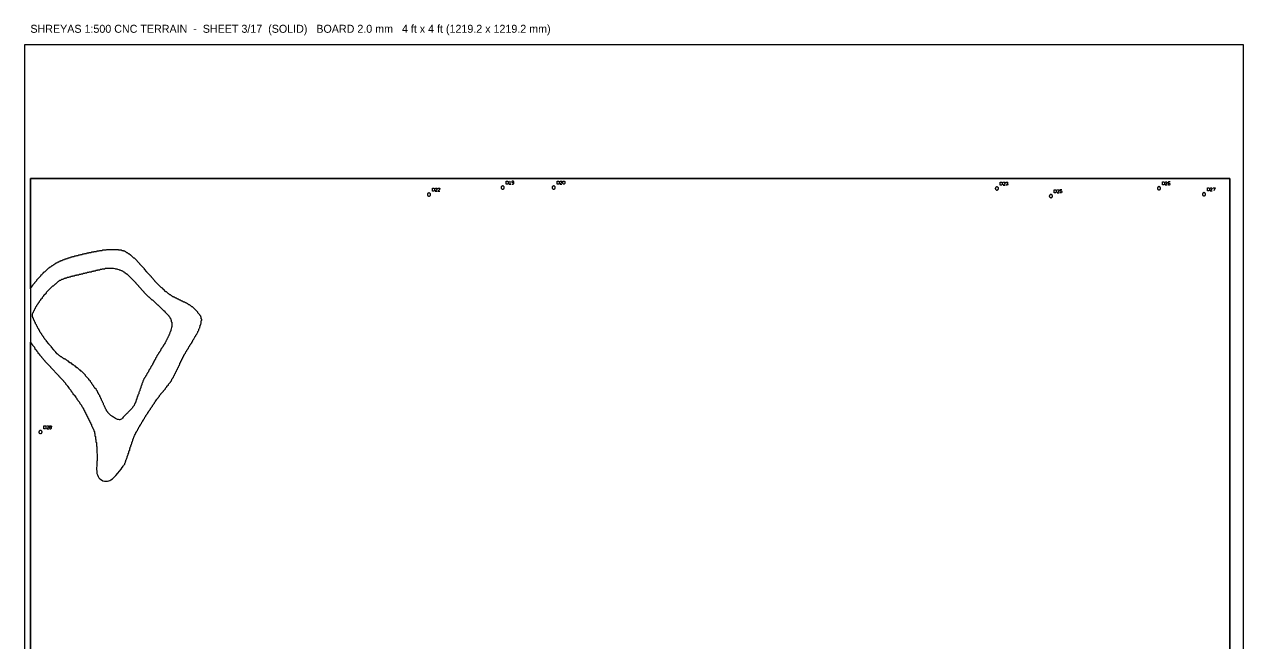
# Model space of a CAD drawing. Header units: millimetres. Extents: x 0 to 1219, y 0 to 1240.
# Drawn here: x 0 to 1219, y 620 to 1240 of the extents above; entities that cross this region are included whole.
import ezdxf

# ---------------------------------------------------------------- set-up
doc = ezdxf.new("R2010")
doc.units = ezdxf.units.MM
for name, color, linetype in [('CUT_DOWEL_3.2', 2, 'Continuous'), ('CUT_INNER', 1, 'Continuous'), ('CUT_OUTER', 1, 'Continuous'), ('ENGRAVE_BLDG_BOX', 5, 'Continuous'), ('ENGRAVE_BLDG_FOOTPRINT', 8, 'Continuous'), ('ENGRAVE_NEXT', 3, 'Continuous'), ('ENGRAVE_TEXT', 2, 'Continuous'), ('NOTES', 7, 'Continuous'), ('SHEET_EDGE', 7, 'Continuous')]:
    doc.layers.add(name, color=color, linetype=linetype)

msp = doc.modelspace()

# ---------------------------------------------------------------- linework, layer by layer
at = {"layer": 'CUT_DOWEL_3.2'}
for points in [[(479.9, 1076.3), (479.9, 1076.5), (479.9, 1076.7), (479.8, 1076.9), (479.7, 1077.1), (479.6, 1077.3), (479.4, 1077.4), (479.3, 1077.6), (479.1, 1077.7), (478.9, 1077.8), (478.7, 1077.8), (478.5, 1077.9), (478.3, 1077.9), (478.1, 1077.9), (477.9, 1077.8), (477.7, 1077.8), (477.5, 1077.7), (477.3, 1077.6), (477.2, 1077.4), (477, 1077.3), (476.9, 1077.1), (476.8, 1076.9), (476.8, 1076.7), (476.7, 1076.5), (476.7, 1076.3), (476.7, 1076.1), (476.8, 1075.9), (476.8, 1075.7), (476.9, 1075.5), (477, 1075.3), (477.2, 1075.2), (477.3, 1075), (477.5, 1074.9), (477.7, 1074.8), (477.9, 1074.8), (478.1, 1074.7), (478.3, 1074.7), (478.5, 1074.7), (478.7, 1074.8), (478.9, 1074.8), (479.1, 1074.9), (479.3, 1075), (479.4, 1075.2), (479.6, 1075.3), (479.7, 1075.5), (479.8, 1075.7), (479.9, 1075.9), (479.9, 1076.1), (479.9, 1076.3)], [(530.9, 1076.3), (530.9, 1076.5), (530.9, 1076.7), (530.8, 1076.9), (530.7, 1077.1), (530.6, 1077.3), (530.4, 1077.4), (530.3, 1077.6), (530.1, 1077.7), (529.9, 1077.8), (529.7, 1077.8), (529.5, 1077.9), (529.3, 1077.9), (529.1, 1077.9), (528.9, 1077.8), (528.7, 1077.8), (528.5, 1077.7), (528.3, 1077.6), (528.2, 1077.4), (528, 1077.3), (527.9, 1077.1), (527.8, 1076.9), (527.8, 1076.7), (527.7, 1076.5), (527.7, 1076.3), (527.7, 1076.1), (527.8, 1075.9), (527.8, 1075.7), (527.9, 1075.5), (528, 1075.3), (528.2, 1075.2), (528.3, 1075), (528.5, 1074.9), (528.7, 1074.8), (528.9, 1074.8), (529.1, 1074.7), (529.3, 1074.7), (529.5, 1074.7), (529.7, 1074.8), (529.9, 1074.8), (530.1, 1074.9), (530.3, 1075), (530.4, 1075.2), (530.6, 1075.3), (530.7, 1075.5), (530.8, 1075.7), (530.9, 1075.9), (530.9, 1076.1), (530.9, 1076.3)], [(974.1, 1075.4), (974.1, 1075.6), (974.1, 1075.8), (974, 1076), (973.9, 1076.2), (973.8, 1076.3), (973.7, 1076.5), (973.5, 1076.6), (973.3, 1076.7), (973.1, 1076.8), (972.9, 1076.9), (972.7, 1076.9), (972.5, 1077), (972.3, 1076.9), (972.1, 1076.9), (971.9, 1076.8), (971.7, 1076.7), (971.6, 1076.6), (971.4, 1076.5), (971.3, 1076.3), (971.1, 1076.2), (971.1, 1076), (971, 1075.8), (970.9, 1075.6), (970.9, 1075.4), (970.9, 1075.2), (971, 1074.9), (971.1, 1074.8), (971.1, 1074.6), (971.3, 1074.4), (971.4, 1074.2), (971.6, 1074.1), (971.7, 1074), (971.9, 1073.9), (972.1, 1073.8), (972.3, 1073.8), (972.5, 1073.8), (972.7, 1073.8), (972.9, 1073.8), (973.1, 1073.9), (973.3, 1074), (973.5, 1074.1), (973.7, 1074.2), (973.8, 1074.4), (973.9, 1074.6), (974, 1074.8), (974.1, 1074.9), (974.1, 1075.2), (974.1, 1075.4)], [(1136.2, 1075.6), (1136.2, 1075.8), (1136.1, 1076), (1136.1, 1076.2), (1136, 1076.4), (1135.8, 1076.5), (1135.7, 1076.7), (1135.5, 1076.8), (1135.4, 1076.9), (1135.2, 1077), (1135, 1077.1), (1134.8, 1077.2), (1134.6, 1077.2), (1134.4, 1077.2), (1134.2, 1077.1), (1134, 1077), (1133.8, 1076.9), (1133.6, 1076.8), (1133.4, 1076.7), (1133.3, 1076.5), (1133.2, 1076.4), (1133.1, 1076.2), (1133, 1076), (1133, 1075.8), (1133, 1075.6), (1133, 1075.4), (1133, 1075.1), (1133.1, 1075), (1133.2, 1074.8), (1133.3, 1074.6), (1133.4, 1074.4), (1133.6, 1074.3), (1133.8, 1074.2), (1134, 1074.1), (1134.2, 1074), (1134.4, 1074), (1134.6, 1074), (1134.8, 1074), (1135, 1074), (1135.2, 1074.1), (1135.4, 1074.2), (1135.5, 1074.3), (1135.7, 1074.4), (1135.8, 1074.6), (1136, 1074.8), (1136.1, 1075), (1136.1, 1075.1), (1136.2, 1075.4), (1136.2, 1075.6)], [(406.2, 1069.3), (406.2, 1069.5), (406.1, 1069.7), (406.1, 1069.9), (406, 1070.1), (405.9, 1070.3), (405.7, 1070.4), (405.6, 1070.6), (405.4, 1070.7), (405.2, 1070.8), (405, 1070.8), (404.8, 1070.9), (404.6, 1070.9), (404.4, 1070.9), (404.2, 1070.8), (404, 1070.8), (403.8, 1070.7), (403.6, 1070.6), (403.5, 1070.4), (403.3, 1070.3), (403.2, 1070.1), (403.1, 1069.9), (403.1, 1069.7), (403, 1069.5), (403, 1069.3), (403, 1069.1), (403.1, 1068.9), (403.1, 1068.7), (403.2, 1068.5), (403.3, 1068.3), (403.5, 1068.2), (403.6, 1068), (403.8, 1067.9), (404, 1067.8), (404.2, 1067.7), (404.4, 1067.7), (404.6, 1067.7), (404.8, 1067.7), (405, 1067.7), (405.2, 1067.8), (405.4, 1067.9), (405.6, 1068), (405.7, 1068.2), (405.9, 1068.3), (406, 1068.5), (406.1, 1068.7), (406.1, 1068.9), (406.2, 1069.1), (406.2, 1069.3)], [(1028.1, 1067.7), (1028.1, 1067.9), (1028.1, 1068.1), (1028, 1068.3), (1027.9, 1068.5), (1027.8, 1068.7), (1027.7, 1068.9), (1027.5, 1069), (1027.3, 1069.1), (1027.1, 1069.2), (1026.9, 1069.3), (1026.7, 1069.3), (1026.5, 1069.3), (1026.3, 1069.3), (1026.1, 1069.3), (1025.9, 1069.2), (1025.7, 1069.1), (1025.6, 1069), (1025.4, 1068.9), (1025.3, 1068.7), (1025.1, 1068.5), (1025.1, 1068.3), (1025, 1068.1), (1024.9, 1067.9), (1024.9, 1067.7), (1024.9, 1067.5), (1025, 1067.3), (1025.1, 1067.1), (1025.1, 1066.9), (1025.3, 1066.8), (1025.4, 1066.6), (1025.6, 1066.5), (1025.7, 1066.3), (1025.9, 1066.3), (1026.1, 1066.2), (1026.3, 1066.1), (1026.5, 1066.1), (1026.7, 1066.1), (1026.9, 1066.2), (1027.1, 1066.3), (1027.3, 1066.3), (1027.5, 1066.5), (1027.7, 1066.6), (1027.8, 1066.8), (1027.9, 1066.9), (1028, 1067.1), (1028.1, 1067.3), (1028.1, 1067.5), (1028.1, 1067.7)], [(1181.2, 1069.6), (1181.2, 1069.8), (1181.1, 1070), (1181.1, 1070.2), (1181, 1070.4), (1180.8, 1070.5), (1180.7, 1070.7), (1180.5, 1070.8), (1180.4, 1070.9), (1180.2, 1071), (1180, 1071.1), (1179.8, 1071.2), (1179.6, 1071.2), (1179.4, 1071.2), (1179.2, 1071.1), (1179, 1071), (1178.8, 1070.9), (1178.6, 1070.8), (1178.4, 1070.7), (1178.3, 1070.5), (1178.2, 1070.4), (1178.1, 1070.2), (1178, 1070), (1178, 1069.8), (1178, 1069.6), (1178, 1069.4), (1178, 1069.1), (1178.1, 1069), (1178.2, 1068.8), (1178.3, 1068.6), (1178.4, 1068.4), (1178.6, 1068.3), (1178.8, 1068.2), (1179, 1068.1), (1179.2, 1068), (1179.4, 1068), (1179.6, 1068), (1179.8, 1068), (1180, 1068), (1180.2, 1068.1), (1180.4, 1068.2), (1180.5, 1068.3), (1180.7, 1068.4), (1180.8, 1068.6), (1181, 1068.8), (1181.1, 1069), (1181.1, 1069.1), (1181.2, 1069.4), (1181.2, 1069.6)], [(17.7, 831.5), (17.7, 831.7), (17.6, 832), (17.6, 832.1), (17.5, 832.3), (17.4, 832.5), (17.2, 832.7), (17.1, 832.8), (16.9, 832.9), (16.7, 833), (16.5, 833.1), (16.3, 833.1), (16.1, 833.1), (15.9, 833.1), (15.7, 833.1), (15.5, 833), (15.3, 832.9), (15.1, 832.8), (15, 832.7), (14.8, 832.5), (14.7, 832.3), (14.6, 832.1), (14.6, 832), (14.5, 831.7), (14.5, 831.5), (14.5, 831.3), (14.6, 831.1), (14.6, 830.9), (14.7, 830.7), (14.8, 830.6), (15, 830.4), (15.1, 830.3), (15.3, 830.2), (15.5, 830.1), (15.7, 830), (15.9, 830), (16.1, 829.9), (16.3, 830), (16.5, 830), (16.7, 830.1), (16.9, 830.2), (17.1, 830.3), (17.2, 830.4), (17.4, 830.6), (17.5, 830.7), (17.6, 830.9), (17.6, 831.1), (17.7, 831.3), (17.7, 831.5)]]:
    msp.add_lwpolyline(points, close=True, dxfattribs=at)
at = {"layer": 'CUT_INNER'}
msp.add_lwpolyline([(94, 844), (93, 844.3), (91, 845.3), (90, 845.8), (89, 846.4), (88.5, 846.7), (87.5, 847.5), (87, 847.9), (86.5, 848.1), (86, 848.5), (83.5, 851), (83.3, 851.5), (82.4, 852.5), (82.3, 853), (81.9, 853.5), (81.7, 854), (81.3, 854.5), (81.2, 855), (80.8, 855.5), (80.7, 856), (80.3, 856.5), (80.1, 857.5), (79.7, 858), (79.6, 858.5), (79.2, 859), (79.1, 860), (78.7, 860.5), (78.6, 861), (78.2, 861.5), (78.1, 862), (77.7, 862.5), (77.6, 863), (77.2, 863.5), (77.1, 864.5), (76.6, 865), (76.5, 865.6), (76.1, 866), (76.1, 866.5), (75.6, 867), (75.6, 868), (74.6, 869), (74.6, 869.5), (74.1, 870), (74.1, 870.5), (73.6, 871), (73.5, 871.5), (73.1, 872), (73, 872.5), (72.1, 873.5), (72, 874.1), (70.6, 875.5), (70.5, 876), (69.6, 877), (69.5, 877.5), (68.6, 878.5), (68.5, 879), (67.6, 880), (67.5, 880.5), (66.1, 882), (66, 882.5), (64.5, 884), (64.5, 884.5), (61, 888), (61, 888.5), (57, 892.5), (56.5, 892.6), (56, 893), (56, 893.5), (55.5, 893.5), (53, 896), (52.5, 896), (51, 897.5), (50.5, 897.5), (49, 899), (48.5, 899), (47, 900.5), (46.5, 900.5), (46, 901), (45.5, 901), (44, 902.5), (43.5, 902.5), (42.5, 903.5), (42, 903.5), (41, 904.5), (40.5, 904.5), (40, 905), (39.5, 905), (38.5, 906), (38, 906), (37, 907), (36.5, 907), (35.5, 908), (35, 908), (33.5, 909.5), (33, 909.6), (32.5, 910), (32.5, 910.5), (32, 910.6), (31.5, 911), (31.5, 911.5), (29.5, 913.5), (29.5, 914), (27, 916.5), (27, 917), (24.5, 919.5), (24.5, 920), (22, 922.5), (22, 923), (20.5, 924.5), (20.5, 925), (19.5, 926), (19.5, 926.5), (18.5, 927.5), (18.5, 928), (17.5, 929), (17.5, 929.5), (16.5, 930.5), (16.5, 931), (15.5, 932), (15.5, 932.5), (15, 933), (15, 933.5), (14.5, 934), (14.5, 934.5), (13.5, 935.5), (13.5, 936), (13, 936.5), (13, 937), (12.5, 937.5), (12.5, 938), (12, 938.5), (12, 939), (11, 940), (11, 941), (10.5, 941.5), (10.5, 942), (10, 942.5), (10, 943), (9.5, 943.5), (9.5, 944.1), (9.1, 944.5), (9, 945.5), (8.6, 946), (8.5, 946.5), (8.1, 947), (8, 948.5), (8.1, 950), (8.5, 950.5), (8.6, 951), (9, 951.5), (9.1, 952), (9.5, 952.5), (9.5, 953), (10, 953.5), (10, 954), (10.5, 954.5), (10.5, 955), (11, 955.5), (11, 956), (11.5, 956.5), (11.5, 957), (12.5, 958), (12.5, 958.5), (13.5, 959.5), (13.5, 960), (14, 960.5), (14, 961), (15, 962), (15, 962.5), (16.5, 964), (16.5, 964.5), (18, 966), (18, 966.5), (19.5, 968), (19.5, 968.5), (22, 971), (22, 971.5), (28.5, 978), (29, 978), (31, 980), (31.5, 980), (34, 982.5), (34.5, 982.5), (35.5, 983.5), (36.5, 983.5), (37.5, 984.5), (38.5, 984.5), (39, 985), (39.5, 985), (40, 985.5), (41, 985.5), (41.5, 986), (42.5, 986), (43, 986.5), (44.5, 986.5), (45, 987), (46, 987), (46.5, 987.5), (48, 987.5), (48.5, 988), (50, 988), (50.5, 988.5), (52, 988.5), (52.5, 989), (54.5, 989), (55, 989.5), (56.5, 989.5), (57, 990), (58.5, 990), (59, 990.5), (60.5, 990.5), (61, 991), (62.5, 991), (63, 991.5), (64.5, 991.5), (65, 992), (67, 992), (67.5, 992.5), (69, 992.5), (69.5, 993), (71, 993), (71.5, 993.5), (73, 993.5), (73.5, 994), (75.5, 994), (76, 994.5), (77.5, 994.5), (78, 995), (80.5, 995), (81, 995.5), (89, 995.5), (90.5, 995.4), (91, 995), (92.5, 994.9), (93, 994.5), (94.5, 994.4), (94.9, 994), (95.5, 993.9), (96, 993.5), (97, 993.4), (97.5, 993), (98, 992.9), (99, 992), (99.5, 992), (100, 991.5), (100.5, 991.4), (102, 990), (102.5, 990), (111.5, 981), (111.5, 980.5), (114, 978), (114, 977.5), (119.5, 972), (119.5, 971.5), (120.5, 970.5), (124, 967), (124.5, 967), (127.5, 964), (128, 964), (133, 959), (133.5, 959), (139.5, 953), (140, 952.9), (140.4, 952.5), (140.5, 952), (144.4, 948), (144.5, 947.5), (145.4, 946.5), (145.4, 946), (146.4, 945), (146.4, 944), (146.9, 943.5), (146.9, 942), (147.4, 941.5), (147.4, 941), (147.4, 937), (147, 936.5), (146.9, 934.5), (146.5, 934), (146.4, 933), (146, 932.5), (145.9, 931.5), (145.5, 931.1), (145.4, 930.5), (145, 930), (144.9, 929), (144.5, 928.6), (144.4, 928), (144, 927.5), (143.9, 927), (143.5, 926.5), (143.4, 926), (143, 925.5), (142.9, 925), (142.5, 924.5), (142.4, 924), (142, 923.5), (141.9, 923), (141.5, 922.5), (141.4, 922), (141, 921.5), (140.9, 921), (140, 920), (140, 919.5), (139, 918.5), (139, 918), (138.5, 917.5), (138.5, 917), (137.5, 916), (137.5, 915.5), (136.5, 914.5), (136.5, 914), (136, 913.5), (136, 913), (135, 912), (135, 911.5), (134, 910.5), (134, 910), (133, 909), (133, 908.5), (132.5, 908), (132.5, 907.5), (132, 907), (132, 906.5), (131, 905.5), (131, 904.5), (130, 903.5), (130, 903), (129.5, 902.5), (129.5, 902), (129, 901.5), (129, 901), (128.5, 900.5), (128.5, 900), (128, 899.5), (128, 899), (127, 898), (127, 897.5), (126.5, 897), (126.5, 896.5), (126, 896), (126, 895.5), (125.5, 895), (125.5, 894.5), (124.5, 893.5), (124.5, 893), (124, 892.5), (124, 892), (123, 891), (123, 890.5), (122.5, 890), (122.5, 889.5), (122, 889), (122, 888.5), (121, 887.5), (121, 887), (120, 886), (120, 885.5), (119.5, 885), (119.5, 884.5), (119, 884), (118.9, 883), (118.5, 882.5), (118.4, 881.5), (118, 881.1), (117.9, 880.5), (117.5, 880), (117.4, 879), (117, 878.5), (116.9, 877.5), (116.5, 877), (116.4, 876), (116, 875.5), (115.9, 874.5), (115.5, 874), (115.4, 873), (115, 872.6), (114.9, 872), (114.4, 871.5), (114.4, 870), (114, 869.6), (113.9, 869), (113.4, 868.5), (113.4, 867.5), (112.9, 867), (112.9, 866), (112.4, 865.5), (112.3, 864.5), (111.9, 864), (111.8, 863), (111.4, 862.5), (111.3, 861.5), (110.9, 861), (110.8, 860.5), (110.4, 860), (110.2, 859), (109.8, 858.5), (109.7, 858), (108.5, 856.7), (108.3, 856.5), (108.2, 856), (107.7, 855.5), (103.5, 851.3), (103.3, 851), (103.1, 850.5), (102.6, 850), (98.9, 846.5), (98, 845.4), (97, 844.6), (96, 844.1), (95.5, 843.9), (95, 843.8), (94, 844), (94, 844)], close=True, dxfattribs=at)
at = {"layer": 'CUT_OUTER'}
msp.add_lwpolyline([(6, 6), (1205.5, 6), (1205.5, 1085.5), (6, 1085.5), (6, 6)], close=True, dxfattribs=at)
at = {"layer": 'ENGRAVE_BLDG_BOX'}
for points in [[(1205.5, 911.3), (1205.5, 938.4), (1205.5, 938.4), (1205.5, 911.3), (1205.5, 911.3)], [(1205.5, 908.4), (1205.5, 885), (1205.5, 885), (1205.5, 908.4), (1205.5, 908.4)], [(1205.5, 881.5), (1205.5, 855.1), (1205.5, 855.1), (1205.5, 881.5), (1205.5, 881.5)]]:
    msp.add_lwpolyline(points, close=True, dxfattribs=at)
at = {"layer": 'ENGRAVE_BLDG_FOOTPRINT'}
for points in [[(1205.5, 938.4), (1205.5, 911.3), (1205.5, 911.3), (1205.5, 938.4), (1205.5, 938.4)], [(1205.5, 885), (1205.5, 908.4), (1205.5, 908.4), (1205.5, 885), (1205.5, 885)], [(1205.5, 855.1), (1205.5, 881.5), (1205.5, 881.5), (1205.5, 855.1), (1205.5, 855.1)]]:
    msp.add_lwpolyline(points, close=True, dxfattribs=at)
at = {"layer": 'ENGRAVE_NEXT'}
msp.add_lwpolyline([(6, 6), (6, 921.5), (7, 920.5), (7, 920), (8, 919), (8, 918.5), (10, 916.5), (10, 916), (10.5, 915.5), (10.5, 915), (12, 913.5), (12, 913), (13.5, 911.5), (13.5, 911), (15, 909.5), (15, 909), (17, 907), (17, 906.5), (20.5, 903), (20.5, 902.5), (26, 897), (26, 896.5), (34.5, 888), (34.5, 887.5), (35, 887), (35.5, 887), (35.5, 886.5), (39, 883), (39, 882.5), (41, 880.5), (41, 880), (43, 878), (43, 877.5), (44.5, 876), (44.5, 875.5), (46.5, 873.5), (46.5, 873), (47.5, 872), (47.5, 871.5), (48.5, 870.5), (48.5, 870), (50, 868.5), (50, 868), (51.5, 866.5), (51.5, 866), (52.5, 865), (52.5, 864.5), (53.5, 863.5), (53.5, 863), (55, 861.5), (55, 861), (55.5, 860.5), (55.5, 860), (57, 858.5), (57, 858), (57.5, 857.5), (57.5, 857), (58.5, 856), (58.5, 855.5), (59, 855), (59, 854.5), (59.5, 854), (59.5, 853.5), (60, 853), (60, 852.5), (60.5, 852), (60.5, 851.5), (61, 851), (61, 850.5), (61.5, 850), (61.5, 849.5), (62, 849), (62, 848.5), (62.5, 848), (62.5, 847.5), (63, 847), (63, 846.5), (63.5, 846), (63.5, 845.5), (64, 845), (64, 844.5), (64.5, 844), (64.5, 843.5), (65, 843), (65, 842.5), (65.5, 842), (65.5, 841.5), (66, 841), (66, 840.5), (66.5, 840), (66.5, 839.5), (67, 839), (67, 838), (67.5, 837.5), (67.5, 837), (68, 836.5), (68, 836), (68.5, 835.5), (68.5, 835), (69, 834.5), (69, 834), (69.5, 833.5), (69.5, 832.5), (70, 832), (70.1, 830.5), (70.5, 830), (70.6, 827.5), (71, 827), (71.1, 824.5), (71.5, 824), (71.6, 821.5), (72.1, 821), (72.1, 817.5), (72.6, 817), (72.8, 803), (72.5, 802), (72.5, 799.5), (72.3, 798.5), (72.2, 795), (72.3, 791.5), (72.6, 790), (73, 788.6), (73.7, 787), (74.5, 785.7), (75.5, 784.7), (77, 783.6), (78.5, 782.9), (80, 782.5), (81.5, 782.3), (83, 782.4), (84.5, 782.8), (85.5, 783.1), (86.5, 783.6), (88, 784.6), (89.5, 786), (91.5, 788.1), (93.5, 790.3), (96.7, 794.5), (97.8, 796), (98.1, 796.5), (98.9, 797.5), (99.1, 798), (100.3, 799.5), (100.5, 800), (100.7, 801), (101, 801.5), (101.2, 802), (101.3, 802.5), (101.6, 803), (101.8, 804), (102.1, 804.5), (102.3, 805.5), (102.7, 806), (102.9, 807), (103.2, 807.5), (103.4, 808.5), (103.8, 809), (103.9, 810), (104.3, 810.5), (104.4, 812), (104.8, 812.5), (104.9, 813), (105, 813.2), (105.3, 813.5), (105.4, 815), (105.9, 815.5), (105.9, 816.5), (106.4, 817), (106.4, 818), (106.9, 818.5), (107, 819.5), (107.4, 820), (107.5, 821), (107.9, 821.5), (108, 822.5), (108.4, 823), (108.5, 824), (108.9, 824.5), (109, 825.5), (109.5, 826), (109.5, 826.6), (109.9, 827), (110, 828), (110.5, 828.5), (110.5, 829), (111, 829.5), (111, 830), (111.5, 830.5), (111.5, 831), (112, 831.5), (112, 832), (113, 833), (113, 833.5), (113.5, 834), (113.5, 834.5), (114, 835), (114, 835.5), (114.5, 836), (114.5, 836.5), (115.5, 837.5), (115.5, 838), (116, 838.5), (116, 839), (117, 840), (117, 840.5), (117.5, 841), (117.5, 841.5), (118.5, 842.5), (118.5, 843), (119, 843.5), (119, 844), (120, 845), (120, 845.5), (120.5, 846), (120.5, 846.5), (121.5, 847.5), (121.5, 848), (122.5, 849), (122.5, 849.5), (123.5, 850.5), (123.5, 851), (124, 851.5), (124, 852), (125, 853), (125, 853.5), (126, 854.5), (126, 855), (127, 856), (127, 856.5), (128, 857.5), (128, 858), (129, 859), (129, 859.5), (130, 860.5), (130, 861), (131, 862), (131, 862.5), (132.5, 864), (132.5, 864.5), (134, 866), (134, 866.5), (135, 867.5), (135, 868), (136.5, 869.5), (136.5, 870), (139, 872.5), (139, 873), (141, 875), (141, 875.5), (142.5, 877), (142.5, 877.5), (144, 879), (144, 879.5), (146, 881.5), (146, 882), (147, 883), (147, 883.5), (147.5, 884), (147.5, 884.5), (148.5, 885.5), (148.5, 886), (149, 886.5), (149, 887), (149.5, 887.5), (149.5, 888), (150, 888.5), (150, 889), (150.5, 889.5), (150.5, 890), (151, 890.5), (151, 891), (151.5, 891.5), (151.5, 892), (152, 892.5), (152, 893), (152.5, 893.5), (152.5, 894), (153, 894.5), (153, 895), (153.5, 895.5), (153.5, 896), (154, 896.5), (154, 897), (154.5, 897.5), (154.5, 898), (155, 898.5), (155, 899), (155.5, 899.5), (155.5, 900.5), (156, 901), (156, 901.5), (156.5, 902), (156.5, 902.5), (157, 903), (157, 903.5), (157.5, 904), (157.5, 904.5), (158, 905), (158, 905.5), (158.5, 906), (158.5, 906.5), (159, 907), (159, 907.5), (159.5, 908), (159.5, 908.5), (160, 909), (160, 909.5), (161, 910.5), (161, 911), (161.5, 911.5), (161.5, 912), (162.5, 913), (162.5, 913.5), (163.5, 914.5), (163.5, 915), (164, 915.5), (164, 916), (164.5, 916.5), (164.5, 917), (165.5, 918), (165.5, 918.5), (166.5, 919.5), (166.5, 920), (167.5, 921), (167.5, 921.5), (168, 922), (168, 922.5), (168.5, 923), (168.5, 923.5), (169.4, 924.5), (169.5, 925), (169.9, 925.5), (170, 926), (170.5, 926.5), (170.5, 927), (171.4, 928), (171.5, 928.6), (172.4, 929.5), (172.5, 930), (172.9, 930.5), (173, 931), (173.4, 931.5), (173.5, 932.1), (173.9, 932.5), (174, 933), (174.4, 933.5), (174.5, 934.5), (174.9, 935), (175, 935.6), (175.4, 936), (175.5, 937), (175.9, 937.5), (175.9, 938.5), (176.4, 939), (176.4, 940), (176.9, 940.5), (176.9, 943), (177, 943.2), (177.3, 943.5), (177.4, 944), (177.3, 944.5), (176.9, 945), (176.8, 946.5), (176.4, 947), (176.4, 947.5), (175.4, 948.5), (175.4, 949), (173.5, 950.9), (173.4, 951.5), (168, 956.9), (167.5, 957), (166, 958.4), (165.5, 958.5), (165, 958.9), (164.5, 959), (163.5, 959.9), (163, 960), (162.5, 960.5), (162, 960.5), (161.5, 961), (161, 961), (160.5, 961.5), (159.5, 961.5), (159, 962), (158.5, 962), (158, 962.5), (157.5, 962.5), (157, 963), (156.5, 963), (156, 963.5), (155.5, 963.5), (155, 964), (154.5, 964), (154, 964.5), (153.5, 964.5), (153, 965), (152.5, 965), (152, 965.5), (151.5, 965.5), (151, 966), (150.5, 966), (150, 966.5), (149.5, 966.5), (149, 967), (148.5, 967), (147.5, 968), (147, 968), (146, 969), (145.5, 969), (144.5, 970), (144, 970), (142, 972), (141.5, 972), (139, 974.5), (138.5, 974.5), (138.5, 975), (138, 975.5), (137.5, 976), (137, 976), (130.5, 982.5), (130.5, 983), (127, 986.5), (127, 987), (126.5, 987.5), (126, 987.5), (126, 988), (122.5, 991.5), (122.5, 992), (120, 994.5), (120, 995), (115.5, 999.5), (115.5, 1000), (110, 1005.5), (109.5, 1005.5), (106.5, 1008.5), (106, 1008.5), (104.5, 1010), (104, 1010), (103, 1011), (102.5, 1011), (101.5, 1012), (101, 1012), (100.5, 1012.5), (99.5, 1012.5), (99, 1013), (97.5, 1013), (97, 1013.5), (94.5, 1013.5), (94, 1014), (82, 1014), (81.5, 1013.5), (78, 1013.5), (77.5, 1013), (75, 1013), (74.5, 1012.5), (72.5, 1012.5), (72, 1012), (69.5, 1012), (69, 1011.5), (67, 1011.5), (66.5, 1011), (64.5, 1011), (64, 1010.5), (62.5, 1010.5), (62, 1010), (60, 1010), (59.5, 1009.5), (58, 1009.5), (57.5, 1009), (56, 1009), (55.5, 1008.5), (54, 1008.5), (53.5, 1008), (52, 1008), (51.5, 1007.5), (50, 1007.5), (49.5, 1007), (48, 1007), (47.5, 1006.5), (46.5, 1006.5), (46, 1006), (45, 1006), (44.5, 1005.5), (43.5, 1005.5), (43, 1005), (42, 1005), (41.5, 1004.5), (40.5, 1004.5), (40, 1004), (39, 1004), (38.5, 1003.5), (38, 1003.5), (37.5, 1003), (36.5, 1003), (36, 1002.5), (35.5, 1002.5), (35, 1002), (34.5, 1002), (34, 1001.5), (33.5, 1001.5), (33, 1001), (32.5, 1001), (32, 1000.5), (31.5, 1000.5), (30.5, 999.5), (30, 999.5), (29.5, 999), (29, 999), (28, 998), (27.5, 998), (26, 996.5), (25.5, 996.5), (24.5, 995.5), (24, 995.5), (20, 991.5), (19.5, 991.5), (18.5, 990.5), (18.5, 990), (18, 990), (17, 989), (17, 988.5), (16.5, 988.5), (16, 988), (16, 987.5), (12, 983.5), (12, 983), (10, 981), (10, 980.5), (8.5, 979), (8.5, 978.5), (7.5, 977.5), (7.5, 977), (6, 975.5), (6, 975), (6, 1085.5), (1205.5, 1085.5), (1205.5, 1085.5), (1205.5, 6)], dxfattribs=at)
at = {"layer": 'ENGRAVE_TEXT'}
for points in [[(408, 1072.7), (408, 1075.7), (409.5, 1075.7), (410, 1075.2), (410, 1073.2), (409.5, 1072.7), (408, 1072.7)], [(410.8, 1075.2), (411.3, 1075.7), (412.3, 1075.7), (412.8, 1075.2), (412.8, 1074.7), (410.8, 1072.7), (412.8, 1072.7)], [(413.6, 1075.2), (414.1, 1075.7), (415.1, 1075.7), (415.6, 1075.2), (415.6, 1074.7), (413.6, 1072.7), (415.6, 1072.7)], [(481.7, 1079.7), (481.7, 1082.7), (483.2, 1082.7), (483.7, 1082.2), (483.7, 1080.2), (483.2, 1079.7), (481.7, 1079.7)], [(484.5, 1079.7), (486.5, 1079.7)], [(485, 1082.2), (485.5, 1082.7), (485.5, 1079.7)], [(487.3, 1079.7), (488.8, 1079.7), (489.3, 1080.2), (489.3, 1082.2), (488.8, 1082.7), (487.8, 1082.7), (487.3, 1082.2), (487.3, 1081.7), (487.8, 1081.2), (488.8, 1081.2), (489.3, 1081.7)], [(532.7, 1079.7), (532.7, 1082.7), (534.2, 1082.7), (534.7, 1082.2), (534.7, 1080.2), (534.2, 1079.7), (532.7, 1079.7)], [(535.5, 1082.2), (536, 1082.7), (537, 1082.7), (537.5, 1082.2), (537.5, 1081.7), (535.5, 1079.7), (537.5, 1079.7)], [(538.3, 1080.2), (538.3, 1082.2), (538.8, 1082.7), (539.8, 1082.7), (540.3, 1082.2), (540.3, 1080.2), (539.8, 1079.7), (538.8, 1079.7), (538.3, 1080.2)], [(975.9, 1078.8), (975.9, 1081.8), (977.4, 1081.8), (977.9, 1081.3), (977.9, 1079.3), (977.4, 1078.8), (975.9, 1078.8)], [(978.7, 1081.3), (979.2, 1081.8), (980.2, 1081.8), (980.7, 1081.3), (980.7, 1080.8), (978.7, 1078.8), (980.7, 1078.8)], [(981.5, 1081.8), (983.5, 1081.8), (982.5, 1080.5), (983.5, 1080), (983.5, 1079.3), (983, 1078.8), (982, 1078.8), (981.5, 1079.3)], [(1029.9, 1071.1), (1029.9, 1074.1), (1031.4, 1074.1), (1031.9, 1073.6), (1031.9, 1071.6), (1031.4, 1071.1), (1029.9, 1071.1)], [(1032.7, 1073.6), (1033.2, 1074.1), (1034.2, 1074.1), (1034.7, 1073.6), (1034.7, 1073.1), (1032.7, 1071.1), (1034.7, 1071.1)], [(1037.5, 1074.1), (1035.5, 1074.1), (1035.5, 1072.9), (1037, 1072.9), (1037.5, 1072.4), (1037.5, 1071.6), (1037, 1071.1), (1036, 1071.1), (1035.5, 1071.6)], [(1138, 1079), (1138, 1082), (1139.5, 1082), (1140, 1081.5), (1140, 1079.5), (1139.5, 1079), (1138, 1079)], [(1140.8, 1081.5), (1141.3, 1082), (1142.3, 1082), (1142.8, 1081.5), (1142.8, 1081), (1140.8, 1079), (1142.8, 1079)], [(1145.6, 1082), (1144.1, 1082), (1143.6, 1081.5), (1143.6, 1079.5), (1144.1, 1079), (1145.1, 1079), (1145.6, 1079.5), (1145.6, 1080), (1145.1, 1080.5), (1144.1, 1080.5), (1143.6, 1080)], [(1183, 1073), (1183, 1076), (1184.5, 1076), (1185, 1075.5), (1185, 1073.5), (1184.5, 1073), (1183, 1073)], [(1185.8, 1075.5), (1186.3, 1076), (1187.3, 1076), (1187.8, 1075.5), (1187.8, 1075), (1185.8, 1073), (1187.8, 1073)], [(1188.6, 1076), (1190.6, 1076), (1189.3, 1073)], [(19.5, 834.9), (19.5, 837.9), (21, 837.9), (21.5, 837.4), (21.5, 835.4), (21, 834.9), (19.5, 834.9)], [(22.3, 837.4), (22.8, 837.9), (23.8, 837.9), (24.3, 837.4), (24.3, 836.9), (22.3, 834.9), (24.3, 834.9)], [(25.6, 836.4), (25.1, 836.9), (25.1, 837.4), (25.6, 837.9), (26.6, 837.9), (27.1, 837.4), (27.1, 836.9), (26.6, 836.4), (25.6, 836.4), (25.1, 835.9), (25.1, 835.4), (25.6, 834.9), (26.6, 834.9), (27.1, 835.4), (27.1, 835.9), (26.6, 836.4)]]:
    msp.add_lwpolyline(points, dxfattribs=at)
at = {"layer": 'SHEET_EDGE'}
msp.add_lwpolyline([(0, 0), (1219.2, 0), (1219.2, 1219.2), (0, 1219.2)], close=True, dxfattribs=at)

# ---------------------------------------------------------------- texts
at = {"layer": 'NOTES'}
msp.add_text('SHREYAS 1:500 CNC TERRAIN  -  SHEET 3/17  (SOLID)   BOARD 2.0 mm   4 ft x 4 ft (1219.2 x 1219.2 mm)', height=8, dxfattribs=at).set_placement((6, 1231.2))

doc.saveas('drawing.dxf')
